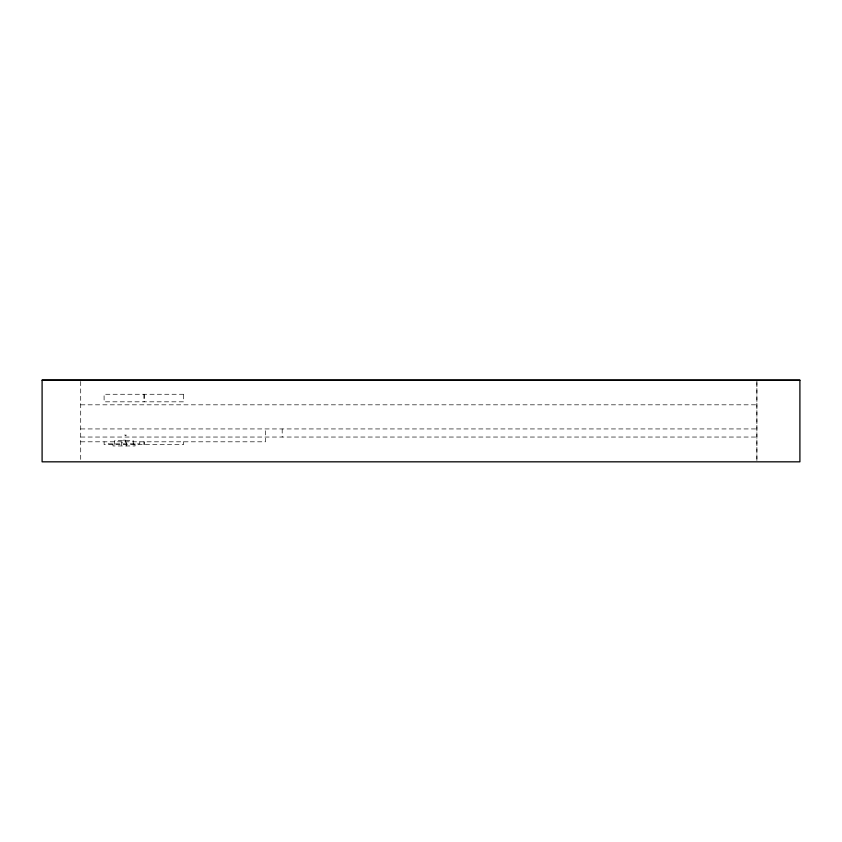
<?xml version="1.0" encoding="UTF-8"?>
<svg xmlns="http://www.w3.org/2000/svg" width="842" height="842" viewBox="0 0 842 842"><rect width="100%" height="100%" fill="white"/><g stroke="black" fill="none" stroke-linecap="round" stroke-linejoin="round"><path stroke-width="0.63" stroke-dasharray="4.21 3.16" d="M756.895 460.532L756.895 380.247L756.895 461.826M80.706 404.823L756.895 404.823M80.706 428.936L756.895 428.936M124.563 435.061L126.205 435.061M125.384 435.609L126.132 435.609M80.706 437.04L756.895 437.04M80.706 441.808L265.493 441.808L265.493 428.936M282.186 428.936L282.186 437.04M183.609 441.808L183.609 444.597L104.124 444.597L104.124 441.808M144.603 394.267L144.54 401.823M144.603 441.808L144.54 444.597M143.908 394.267L143.908 401.823M143.908 441.808L143.908 444.597M139.783 441.808L139.783 443.85L108.271 443.85L108.271 441.808M135.057 443.85L135.057 445.955L112.996 445.955L112.996 443.85M133.246 444.597L133.246 440.65L114.596 440.65L114.596 444.597M126.268 445.955L126.268 442.208L121.574 442.208L121.574 445.955M125.49 442.208L125.49 440.166L122.964 440.166L122.964 442.208M80.706 381.479L80.706 461.826M183.609 394.267L104.071 394.267L104.124 401.823L183.609 401.823L183.609 394.267"/><path stroke-width="1.26" d="M42.1 380.174L799.9 380.174L799.9 461.826L42.1 461.826L42.1 380.174L799.9 380.247"/></g></svg>
